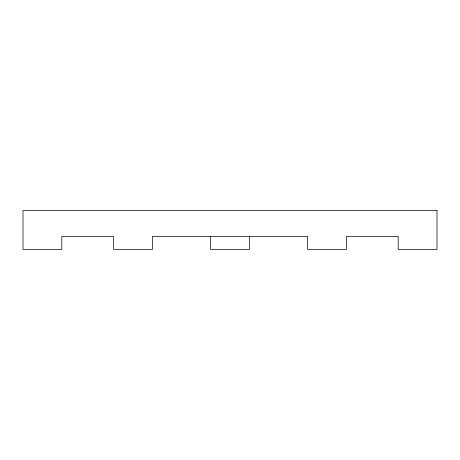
<?xml version="1.0" encoding="UTF-8"?>
<svg xmlns="http://www.w3.org/2000/svg" width="460" height="460" viewBox="0 0 460 460"><rect width="100%" height="100%" fill="white"/><g stroke="black" fill="none" stroke-linecap="round" stroke-linejoin="round"><path stroke-width="0.69" d="M249.406 236.469L249.406 249.406L210.594 249.406L210.594 236.469M437 210.594L23 210.594L23 249.406L61.812 249.406L61.812 236.469L113.562 236.469L113.562 249.406L152.375 249.406L152.375 236.469L307.625 236.469L307.625 249.406L346.438 249.406L346.438 236.469L398.187 236.469L398.187 249.406L437 249.406L437 210.594"/></g></svg>
